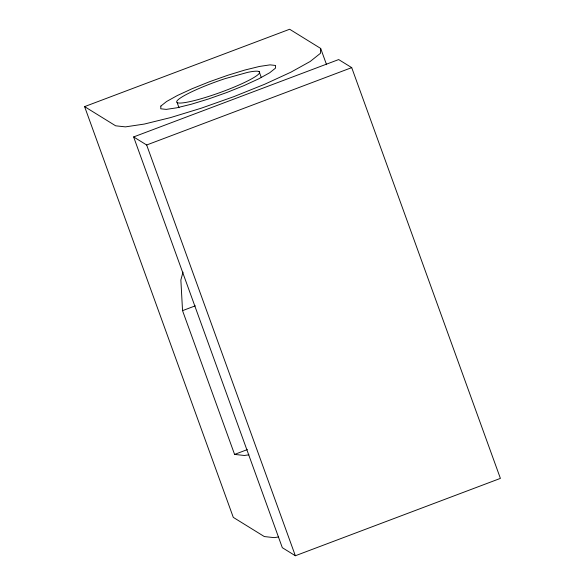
<?xml version="1.0" encoding="UTF-8"?>
<svg xmlns="http://www.w3.org/2000/svg" width="585" height="585" viewBox="0 0 585 585"><rect width="100%" height="100%" fill="white"/><g stroke="black" fill="none" stroke-linecap="round" stroke-linejoin="round"><path stroke-width="0.88" d="M320.675 48.438L320.456 53.293L310.218 61.462L290.972 72.145L264.588 84.291L233.671 96.715L201.233 108.203L170.44 117.622L144.334 124.057L125.446 126.879L115.633 125.804L84.598 106.616L289.648 29.25L320.675 48.438L326.562 64.694M183.003 272.12L180.867 279.988L182.542 310.65L234.585 454.413L244.398 455.481L248.896 454.808M133.629 136.934L338.671 59.568L351.709 67.626L500.402 478.384L295.352 555.75L282.321 547.692L133.629 136.934L146.659 144.992L295.352 555.75M146.659 144.992L351.709 67.626M182.542 310.65L195.31 305.831M234.585 454.413L247.353 449.594M278.635 536.964L274.138 537.637L264.325 536.562L233.291 517.374L84.598 106.616M259.162 71.648L261.334 77.644M177.145 102.594A44.058 5.748 -19.9 0 0 236.728 85.988A44.058 5.748 -19.9 0 0 247.682 72.35L224.925 78.69A44.058 5.748 -19.9 0 0 177.145 102.594L179.003 107.735M160.868 106.068L160.743 108.788L166.235 109.388L176.816 107.808L191.434 104.203L208.677 98.923L226.841 92.496L244.157 85.534L258.928 78.734L269.707 72.752L275.44 68.182L275.564 65.461L270.073 64.862L259.491 66.441L244.874 70.039L227.631 75.319L209.467 81.746L192.151 88.708L177.379 95.509L166.601 101.49L160.868 106.068"/></g></svg>
